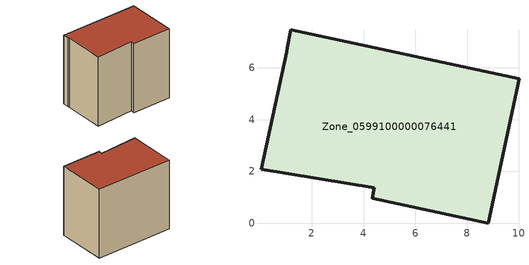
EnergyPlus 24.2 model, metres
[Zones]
Zone_0599100000076441
 floor ground (C_G): 1.03,6.63 1.05,6.78 1.2,7.47 10.01,5.57 8.81,0 4.33,0.97 4.42,1.37 0.04,2.09 z0
 wall outside (C_F): 8.81,0 10.01,5.57 1.2,7.47 1.05,6.78 1.03,6.63 0.04,2.09 4.42,1.37 4.33,0.97 8.81,0 z0:8.09
 roof outside (C_R): 1.05,6.78 1.03,6.63 0.04,2.09 4.42,1.37 4.33,0.97 8.81,0 10.01,5.57 1.2,7.47 z8.09
[BUILDING]
Pand.0599100000076441: North Axis=0; Terrain=City; Loads Convergence Tolerance Value=0.04; Temperature Convergence Tolerance Value=0.4; Solar Distribution=FullExterior; Maximum Number of Warmup Days=25; Minimum Number of Warmup Days=1
[Site:Location]
Rotterdam.The.Hague.AP_ZH_NLD Design_Conditions: Latitude=51.96; Longitude=4.45; Time Zone=1; Elevation=-4.5
[SITE:GROUNDTEMPERATURE:BUILDINGSURFACE]
18, 18, 18, 18, 18, 18, 18, 18, 18, 18, 18, 18
[MATERIAL] Thermal Absorptance=0.9; Solar Absorptance=0.7; Visible Absorptance=0.7
Name | Roughness | Thickness | Conductivity | Density | Specific Heat
G.TC.1975-1991 | MediumSmooth | 0.15 | 0.288461 | 540 | 1210
F.TC.1975-1991 | Rough | 0.3 | 0.230769 | 1920 | 840
R.TC.1975-1991 | MediumRough | 0.2 | 0.153846 | 1500 | 1000
[CONSTRUCTION]
C_G: G.TC.1975-1991
C_F: F.TC.1975-1991
C_R: R.TC.1975-1991
[ZONE]
Zone_0599100000076441: Type=1; Multiplier=1; Ceiling Height=Autocalculate; Volume=Autocalculate; Floor Area=autocalculate; Part of Total Floor Area=Yes
[ZONEINFILTRATION:DESIGNFLOWRATE]
Infil_Zone_0599100000076441: Zone or ZoneList or Space or SpaceList=Zone_0599100000076441; Schedule=AlwaysOn; Design Flow Rate Calculation Method=Flow/Area; Flow Rate per Floor Area=0.003; Constant Term Coefficient=1; Temperature Term Coefficient=0; Velocity Term Coefficient=0; Velocity Squared Term Coefficient=0
[HVACTEMPLATE:ZONE:IDEALLOADSAIRSYSTEM]
Zone_0599100000076441: Maximum Heating Supply Air Temperature=50; Minimum Cooling Supply Air Temperature=13; Maximum Heating Supply Air Humidity Ratio=0.0156; Minimum Cooling Supply Air Humidity Ratio=0.0077; Heating Limit=NoLimit; Cooling Limit=NoLimit; Dehumidification Control Type=ConstantSensibleHeatRatio; Cooling Sensible Heat Ratio=0.7; Dehumidification Setpoint=60; Humidification Control Type=None; Humidification Setpoint=30; Outdoor Air Method=None; Outdoor Air Flow Rate per Person=0.00944; Outdoor Air Flow Rate per Zone Floor Area=0; Outdoor Air Flow Rate per Zone=0; Demand Controlled Ventilation Type=None; Outdoor Air Economizer Type=NoEconomizer; Heat Recovery Type=None; Sensible Heat Recovery Effectiveness=0.7; Latent Heat Recovery Effectiveness=0.65
[ZONECONTROL:THERMOSTAT]
ThermostatControl_Zone_0599100000076441: Zone or ZoneList=Zone_0599100000076441; Control Type Schedule=DualSetpointControlType; Control 1=Thermostat_Zone_0599100000076441; Temperature Difference Between Cutout And Setpoint=0
[THERMOSTATSETPOINT:DUALSETPOINT]
Thermostat_Zone_0599100000076441: Heating Setpoint Temperature Schedule=HeatingSetpoint_Zone_0599100000076441; Cooling Setpoint Temperature Schedule=CoolingSetpoint_Zone_0599100000076441
[SCHEDULE:COMPACT]
HeatingSetpoint_Zone_0599100000076441: Through: 12/31, For: AllDays, Until: 24:00, 21
CoolingSetpoint_Zone_0599100000076441: Through: 12/31, For: AllDays, Until: 24:00, 24
DualSetpointControlType: Through: 12/31, For: AllDays, Until: 24:00, 4
AlwaysOn: Through: 12/31, For: AllDays, Until: 24:00, 1
